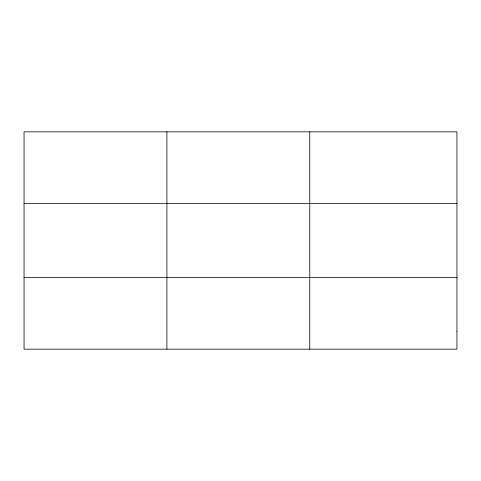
<?xml version="1.0" encoding="UTF-8"?>
<svg xmlns="http://www.w3.org/2000/svg" width="481" height="481" viewBox="0 0 481 481"><rect width="100%" height="100%" fill="white"/><g stroke="black" fill="none" stroke-linecap="round" stroke-linejoin="round"><path stroke-width="0.72" d="M166.907 131.836L166.907 349.164M309.764 131.836L309.764 349.164M24.05 203.553L456.95 203.553M24.05 277.447L456.95 277.447M456.95 331.235L456.95 349.164L24.05 349.164L24.05 131.836L456.95 131.836L456.95 331.235"/></g></svg>
